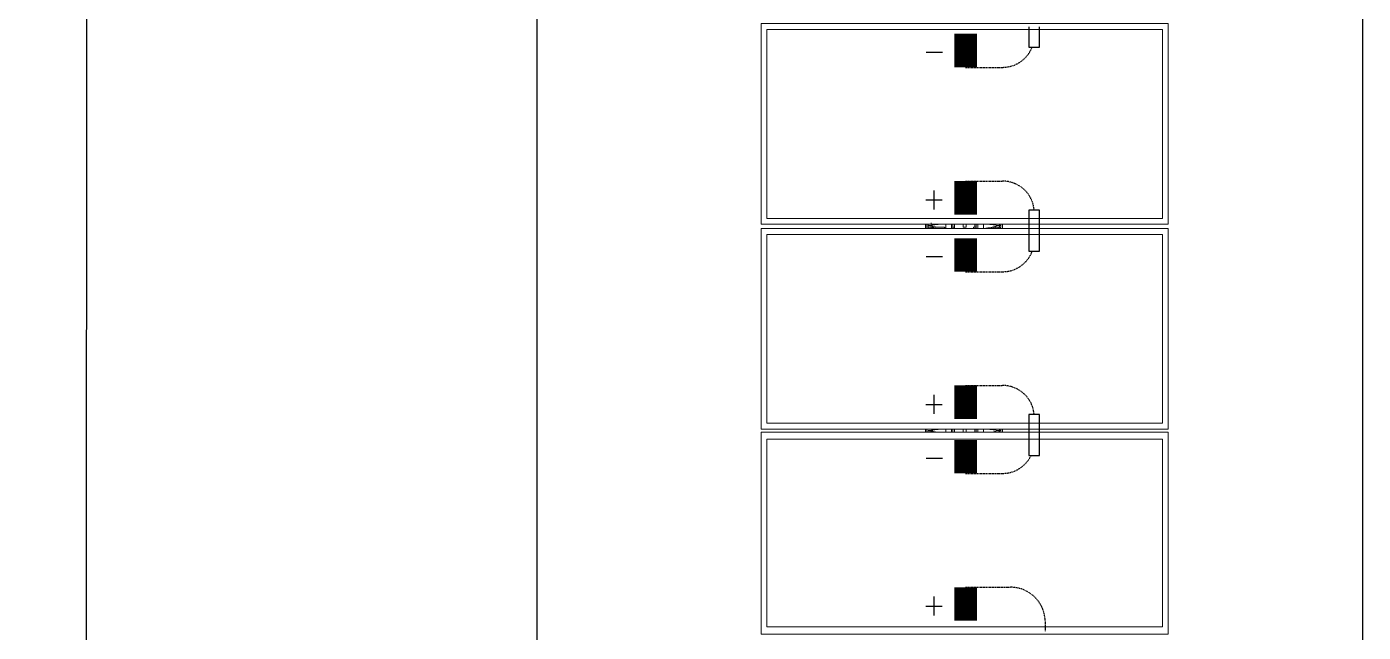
# Model space of a CAD drawing. Header units: feet. Extents: x -13743 to 68376, y -48 to 67763.
# Drawn here: x -226.5 to 70.7, y 64730.5 to 64865.2 of the extents above; entities that cross this region are included whole.
import ezdxf
from ezdxf.lldxf.tags import DXFTag

# ---------------------------------------------------------------- set-up
doc = ezdxf.new("R2010")
doc.units = ezdxf.units.FT
doc.header["$MEASUREMENT"] = 0
doc.linetypes.add('HIDDEN', pattern=[0.375, 0.25, -0.125])
for name, color, linetype in [('E-DC HARNESS-POS', 10, 'DC HARNESS CABLE'), ('E-HARN-COMP', 8, 'Continuous'), ('E-TRNK-CABL-NEG', 6, 'HIDDEN'), ('E-TRUNK-CABLE-POS', 6, 'HIDDEN'), ('G-ANNO-TEXT', 1, 'Continuous'), ('Polarity-Text', 7, 'Continuous')]:
    doc.layers.add(name, color=color, linetype=linetype)
doc.styles.get("Standard").update_dxf_attribs({"font": 'arial.ttf'})
tags = doc.linetypes.add('DC HARNESS CABLE', pattern='A,0.5,-0.2,["DH",Standard,S=0.1,R=0,X=-0.1,Y=-0.05],-0.2', length=0.9).pattern_tags.tags
tags[6] = DXFTag(74, 10)

# ---------------------------------------------------------------- blocks, each defined once
blk = doc.blocks.new('A$C4742fff2')
at = {"lineweight": 5}
for points in [[(4.1098, 0), (4.3415, 0), (4.3415, 0.4666), (4.1098, 0.4666)], [(4.1182, 0.46), (4.3332, 0.46), (4.3332, 0.0067), (4.1182, 0.0067)], [(4.5748, 0.4666), (4.3448, 0.4666), (4.3448, 0), (4.5748, 0)], [(4.3515, 0.46), (4.5681, 0.46), (4.5681, 0.0067), (4.3515, 0.0067)], [(4.8098, 0.4666), (4.5798, 0.4666), (4.5798, 0), (4.8098, 0)], [(4.5865, 0.46), (4.8031, 0.46), (4.8031, 0.0067), (4.5865, 0.0067)], [(4.3432, 0.235), (4.3415, 0.235), (4.3415, 0.2317), (4.3448, 0.2317), (4.3448, 0.2333), (4.3448, 0.235)], [(4.5781, 0.235), (4.5765, 0.235), (4.5765, 0.2317), (4.5798, 0.2317), (4.5798, 0.2333), (4.5798, 0.235)]]:
    blk.add_lwpolyline(points, close=True, dxfattribs=at)
for points in [[(4.1182, 0.46), (4.1182, 0.0067)], [(4.3448, 0.2783), (4.3415, 0.2783)], [(4.5798, 0.2783), (4.5748, 0.2783)], [(4.3432, 0.255), (4.3415, 0.255), (4.3415, 0.265), (4.3432, 0.275), (4.3432, 0.2733), (4.3415, 0.2733), (4.3415, 0.2717), (4.3415, 0.27)], [(4.3432, 0.27), (4.3432, 0.2733)], [(4.5765, 0.255), (4.5748, 0.255), (4.5765, 0.2567), (4.5765, 0.265), (4.5781, 0.275)], [(4.5765, 0.27), (4.5765, 0.2717), (4.5765, 0.275), (4.5781, 0.275), (4.5798, 0.275)], [(4.5781, 0.27), (4.5781, 0.2733)], [(4.3432, 0.2483), (4.3415, 0.2483), (4.3415, 0.255)], [(4.3448, 0.2483), (4.3415, 0.2483)], [(4.3448, 0.2467), (4.3415, 0.2467), (4.3432, 0.2467)], [(4.3415, 0.2467), (4.3415, 0.245), (4.3448, 0.245)], [(4.5798, 0.2483), (4.5765, 0.2483), (4.5748, 0.2483), (4.5748, 0.255)], [(4.5748, 0.2483), (4.5765, 0.2483)], [(4.5798, 0.2467), (4.5765, 0.2467), (4.5748, 0.2467)], [(4.5765, 0.245), (4.5765, 0.2467)], [(4.5798, 0.245), (4.5765, 0.245), (4.5748, 0.245)], [(4.3448, 0.2233), (4.3448, 0.2217), (4.3415, 0.2217), (4.3415, 0.2233), (4.3415, 0.22), (4.3415, 0.2183)], [(4.3448, 0.22), (4.3415, 0.22), (4.3432, 0.22)], [(4.3448, 0.2183), (4.3415, 0.2183), (4.3415, 0.2117), (4.3415, 0.2017), (4.3432, 0.195), (4.3432, 0.1933), (4.3448, 0.1933)], [(4.5798, 0.2233), (4.5798, 0.2217), (4.5765, 0.2217), (4.5765, 0.2233), (4.5748, 0.2233)], [(4.5798, 0.1933), (4.5781, 0.1933), (4.5781, 0.195), (4.5765, 0.2017), (4.5748, 0.2117), (4.5748, 0.2183), (4.5748, 0.22), (4.5765, 0.22), (4.5798, 0.22)], [(4.5798, 0.2183), (4.5765, 0.2183), (4.5748, 0.2183)], [(4.5765, 0.22), (4.5765, 0.2233)], [(4.3415, 0.1983), (4.3415, 0.195), (4.3415, 0.1933), (4.3432, 0.1933), (4.3432, 0.1917), (4.3448, 0.1917)], [(4.3448, 0.19), (4.3415, 0.19)], [(4.3432, 0.1967), (4.3432, 0.1933), (4.3432, 0.1917)], [(4.5798, 0.19), (4.5748, 0.19)], [(4.5781, 0.1917), (4.5781, 0.1933), (4.5765, 0.1933), (4.5765, 0.195), (4.5765, 0.1983)], [(4.5781, 0.1967), (4.5781, 0.1933), (4.5781, 0.1917), (4.5798, 0.1917)]]:
    blk.add_lwpolyline(points, dxfattribs=at)
at = {"color": 8, "lineweight": 5, "true_color": 0x808080}
for points in [[(4.3448, 0.2767), (4.3415, 0.2767)], [(4.5798, 0.2767), (4.5748, 0.2767)], [(4.3415, 0.2733), (4.3415, 0.275), (4.3432, 0.275), (4.3448, 0.26)], [(4.3415, 0.2633), (4.3415, 0.2717), (4.3432, 0.2717)], [(4.3415, 0.2667), (4.3415, 0.27), (4.3432, 0.27)], [(4.3432, 0.2733), (4.3432, 0.2733)], [(4.5748, 0.2733), (4.5748, 0.275), (4.5781, 0.275), (4.5798, 0.26)], [(4.5748, 0.2717), (4.5765, 0.2717), (4.5765, 0.27), (4.5748, 0.2633)], [(4.5748, 0.2667), (4.5748, 0.2683), (4.5765, 0.27), (4.5748, 0.27)], [(4.5781, 0.2733), (4.5781, 0.2733)], [(4.5798, 0.2717), (4.5798, 0.27), (4.5798, 0.2717), (4.5815, 0.2717)], [(4.3448, 0.255), (4.3415, 0.255)], [(4.5798, 0.255), (4.5748, 0.255)], [(4.3415, 0.2117), (4.3448, 0.2117)], [(4.3415, 0.205), (4.3415, 0.195), (4.3432, 0.195)], [(4.3415, 0.1983), (4.3415, 0.2)], [(4.3448, 0.2083), (4.3432, 0.1933)], [(4.5748, 0.2117), (4.5798, 0.2117)], [(4.5748, 0.195), (4.5765, 0.195), (4.5765, 0.1967), (4.5748, 0.205)], [(4.5748, 0.1983), (4.5765, 0.1983), (4.5748, 0.1983), (4.5748, 0.2)], [(4.5798, 0.2083), (4.5781, 0.1933)], [(4.3432, 0.1917), (4.3415, 0.1917), (4.3415, 0.1933)], [(4.3448, 0.19), (4.3415, 0.19)], [(4.3432, 0.1933), (4.3432, 0.1933)], [(4.3448, 0.1983), (4.3448, 0.195), (4.3448, 0.1967)], [(4.5781, 0.1917), (4.5765, 0.1917), (4.5748, 0.1933)], [(4.5798, 0.19), (4.5748, 0.19)], [(4.5781, 0.1933), (4.5781, 0.1933)], [(4.5798, 0.1983), (4.5798, 0.195), (4.5798, 0.1967)]]:
    blk.add_lwpolyline(points, dxfattribs=at)
blk.add_lwpolyline([(4.3448, 0.2717), (4.3448, 0.27)], close=True, dxfattribs=at)

msp = doc.modelspace()

# ---------------------------------------------------------------- linework, layer by layer
at = {"layer": 'E-DC HARNESS-POS', "ltscale": 0.5}
msp.add_lwpolyline([(70.63, 63950.81), (70.73, 65874.09)], dxfattribs=at)
at = {"layer": 'E-HARN-COMP', "const_width": 5}
for points in [[(-17.69, 64856.18), (-17.69, 64863.64)], [(-17.69, 64823.43), (-17.69, 64830.88)], [(-17.69, 64810.71), (-17.69, 64818.16)], [(-17.69, 64777.95), (-17.69, 64785.41)], [(-17.69, 64765.85), (-17.69, 64773.3)], [(-17.69, 64733.09), (-17.69, 64740.54)]]:
    msp.add_lwpolyline(points, dxfattribs=at)
at = {"layer": 'E-HARN-COMP'}
for points in [[(-3.61, 64865.22), (-3.61, 64860.66), (-1.28, 64860.66), (-1.28, 64865.22)], [(-1.28, 64819.84), (-1.28, 64824.41), (-3.61, 64824.41), (-3.61, 64819.84)], [(-3.61, 64819.84), (-3.61, 64815.28), (-1.28, 64815.28), (-1.28, 64819.84)], [(-1.28, 64774.37), (-1.28, 64778.93), (-3.61, 64778.93), (-3.61, 64774.37)], [(-3.61, 64774.37), (-3.61, 64769.81), (-1.28, 64769.81), (-1.28, 64774.37)]]:
    msp.add_lwpolyline(points, dxfattribs=at)
at = {"layer": 'E-TRNK-CABL-NEG', "ltscale": 0.1}
for points in [[(-17.69, 64856.18), (-9.46, 64856.18, 0.30904), (-2.91, 64860.66, 0.30904)], [(-17.69, 64810.71), (-9.46, 64810.71, 0.313117), (-2.87, 64815.28, 0.313117)], [(-17.69, 64765.85), (-9.46, 64765.85, 0.28737), (-3.14, 64769.81, 0.28737)]]:
    msp.add_lwpolyline(points, format="xyb", dxfattribs=at)
at = {"layer": 'E-TRUNK-CABLE-POS', "ltscale": 0.1}
for points in [[(-17.69, 64830.88), (-9.46, 64830.88, -0.391396), (-2.45, 64824.41, -0.391396)], [(-17.69, 64785.41), (-9.46, 64785.41, -0.391396), (-2.45, 64778.93, -0.391396)], [(-17.69, 64740.54), (-7.73, 64740.54, -0.404462), (0.01, 64733.06), (0.01, 64730.76)]]:
    msp.add_lwpolyline(points, format="xyb", dxfattribs=at)
at = {"layer": 'G-ANNO-TEXT', "flags": 128}
for points in [[(-199.17, 63942.19, -0.427062), (-213.39, 63958.01), (-212.82, 65829.2, 0.298343), (-226.46, 65847.71, 0.298343), (-212.82, 65866.22), (-212.82, 67752.07, -0.354962), (-199.17, 67762.56)], [(-99.31, 63937.13, -0.401002), (-112.95, 63953.13), (-112.95, 64500.06, 0.298343), (-126.6, 64518.56, 0.298343), (-112.95, 64537.07), (-112.95, 65127, -0.298343), (-99.31, 65145.51)]]:
    msp.add_lwpolyline(points, format="xyb", dxfattribs=at)
at = {"layer": 'Polarity-Text'}
for p, q in [((-26.47, 64859.58), (-22.85, 64859.58)), ((-24.74, 64828.82), (-24.74, 64824.55)), ((-26.55, 64826.69), (-22.93, 64826.69)), ((-26.47, 64814.11), (-22.85, 64814.11)), ((-24.74, 64783.35), (-24.74, 64779.08)), ((-26.55, 64781.21), (-22.93, 64781.21)), ((-26.47, 64769.24), (-22.85, 64769.24)), ((-26.55, 64736.35), (-22.93, 64736.35)), ((-24.74, 64738.49), (-24.74, 64734.21))]:
    msp.add_line(p, q, dxfattribs=at)

# ---------------------------------------------------------------- block references
at = {"xscale": 194.04614304, "yscale": 194.04614304, "zscale": 194.04614304, "rotation": 90}
msp.add_blockref('A$C4742fff2', (27.37, 63932.6), dxfattribs=at)

doc.saveas('drawing.dxf')
